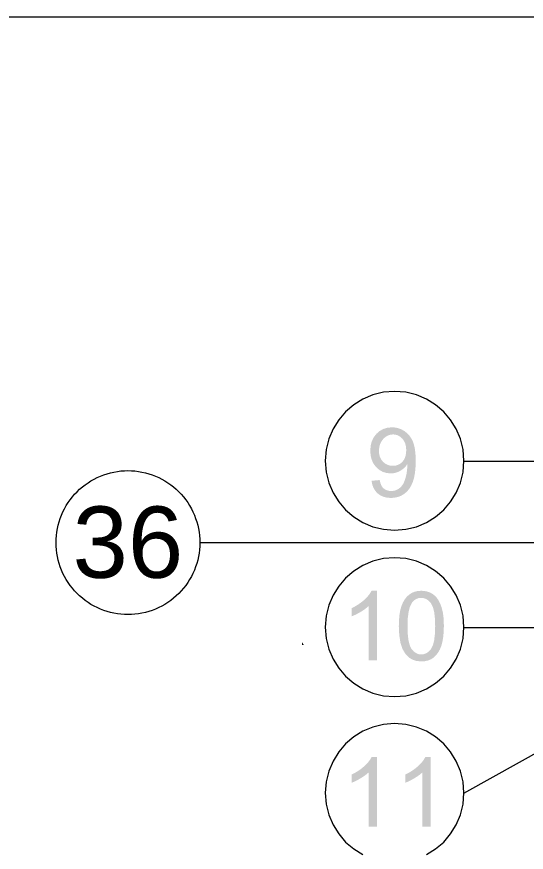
# Model space of a CAD drawing. Header units: millimetres. Extents: x 0 to 297, y 0 to 420.
# Drawn here: x 213.48 to 231.9, y 389.81 to 420 of the extents above; entities that cross this region are included whole.
import ezdxf

# ---------------------------------------------------------------- set-up
doc = ezdxf.new("R2010")
doc.units = ezdxf.units.MM
for name, color, linetype in [('0-MARCO-A3', 8, 'Continuous'), ('1-CORTE-LINEAS', 7, 'Continuous'), ('1-CORTE-RELLENOS', 9, 'Continuous'), ('3-TEXTOS', 7, 'Continuous')]:
    doc.layers.add(name, color=color, linetype=linetype)
doc.styles.add('ARIAL', font='arial.ttf')

msp = doc.modelspace()

# ---------------------------------------------------------------- hatches: boundary and pattern name
at = {"layer": '1-CORTE-RELLENOS'}
h = msp.add_hatch(color=7, dxfattribs=at)
h.dxf.hatch_style = 1
h.paths.add_polyline_path([(226.335, 403.094), (226.381, 402.971), (226.446, 402.865), (226.53, 402.776), (226.63, 402.705), (226.743, 402.654), (226.87, 402.624), (227.009, 402.613), (227.142, 402.623), (227.267, 402.65), (227.382, 402.695), (227.489, 402.76), (227.586, 402.842), (227.67, 402.942), (227.741, 403.059), (227.8, 403.192), (227.846, 403.346), (227.879, 403.525), (227.898, 403.728), (227.905, 403.956), (227.898, 404.172), (227.879, 404.361), (227.846, 404.523), (227.8, 404.658), (227.741, 404.773), (227.67, 404.873), (227.587, 404.96), (227.491, 405.033), (227.388, 405.091), (227.28, 405.132), (227.166, 405.157), (227.048, 405.166), (226.885, 405.151), (226.738, 405.107), (226.604, 405.034), (226.486, 404.931), (226.388, 404.806), (226.318, 404.663), (226.276, 404.5), (226.262, 404.319), (226.275, 404.145), (226.315, 403.988), (226.381, 403.848), (226.474, 403.727), (226.588, 403.628), (226.713, 403.557), (226.851, 403.515), (227.001, 403.501), (227.093, 403.507), (227.181, 403.524), (227.265, 403.552), (227.345, 403.592), (227.421, 403.642), (227.488, 403.698), (227.548, 403.762), (227.599, 403.832), (227.599, 403.812), (227.599, 403.796), (227.599, 403.782), (227.599, 403.771), (227.596, 403.675), (227.587, 403.58), (227.573, 403.486), (227.552, 403.393), (227.528, 403.307), (227.502, 403.229), (227.472, 403.161), (227.439, 403.101), (227.402, 403.05), (227.36, 403.004), (227.314, 402.963), (227.263, 402.928), (227.208, 402.9), (227.149, 402.88), (227.085, 402.868), (227.017, 402.864), (226.938, 402.87), (226.867, 402.888), (226.802, 402.917), (226.745, 402.958), (226.696, 403.012), (226.656, 403.08), (226.625, 403.163), (226.601, 403.261), (226.306, 403.234)])
h.paths.add_polyline_path([(227.554, 404.211), (227.529, 404.1), (227.486, 404.004), (227.425, 403.923), (227.353, 403.857), (227.27, 403.811), (227.178, 403.783), (227.075, 403.774), (226.974, 403.783), (226.882, 403.811), (226.797, 403.857), (226.72, 403.923), (226.657, 404.003), (226.612, 404.094), (226.585, 404.197), (226.576, 404.311), (226.586, 404.437), (226.614, 404.551), (226.662, 404.652), (226.728, 404.741), (226.807, 404.814), (226.892, 404.867), (226.985, 404.899), (227.084, 404.909), (227.179, 404.9), (227.268, 404.871), (227.349, 404.822), (227.423, 404.755), (227.484, 404.671), (227.528, 404.573), (227.554, 404.461), (227.563, 404.336)])
h = msp.add_hatch(color=7, dxfattribs=at)
h.dxf.hatch_style = 1
h.paths.add_polyline_path([(226.507, 396.749), (226.201, 396.749), (226.201, 398.706), (226.14, 398.653), (226.071, 398.599), (225.994, 398.546), (225.909, 398.494), (225.821, 398.444), (225.738, 398.401), (225.66, 398.365), (225.586, 398.334), (225.586, 398.632), (225.711, 398.695), (225.827, 398.765), (225.935, 398.841), (226.036, 398.924), (226.125, 399.01), (226.2, 399.095), (226.261, 399.178), (226.308, 399.26), (226.507, 399.26)])
h = msp.add_hatch(color=7, dxfattribs=at)
h.dxf.hatch_style = 1
h.paths.add_polyline_path([(227.31, 397.654), (227.355, 397.376), (227.432, 397.147), (227.54, 396.967), (227.653, 396.854), (227.785, 396.773), (227.936, 396.724), (228.107, 396.708), (228.239, 396.717), (228.359, 396.744), (228.466, 396.79), (228.562, 396.854), (228.646, 396.936), (228.719, 397.033), (228.781, 397.145), (228.832, 397.273), (228.872, 397.418), (228.9, 397.585), (228.917, 397.773), (228.923, 397.981), (228.92, 398.158), (228.909, 398.315), (228.891, 398.452), (228.865, 398.571), (228.835, 398.677), (228.799, 398.774), (228.758, 398.863), (228.711, 398.943), (228.658, 399.016), (228.598, 399.079), (228.532, 399.133), (228.46, 399.177), (228.381, 399.214), (228.296, 399.239), (228.205, 399.255), (228.107, 399.26), (227.977, 399.251), (227.858, 399.223), (227.751, 399.176), (227.655, 399.111), (227.571, 399.03), (227.498, 398.934), (227.436, 398.822), (227.385, 398.695), (227.345, 398.549), (227.317, 398.381), (227.3, 398.192), (227.294, 397.981)])
h.paths.add_polyline_path([(227.618, 398.266), (227.648, 398.501), (227.698, 398.689), (227.768, 398.827), (227.836, 398.904), (227.914, 398.96), (228.004, 398.993), (228.105, 399.004), (228.208, 398.991), (228.302, 398.953), (228.387, 398.889), (228.463, 398.8), (228.527, 398.673), (228.572, 398.494), (228.6, 398.264), (228.609, 397.981), (228.6, 397.701), (228.572, 397.471), (228.527, 397.291), (228.463, 397.163), (228.387, 397.073), (228.302, 397.01), (228.209, 396.971), (228.107, 396.959), (228.006, 396.971), (227.914, 397.01), (227.829, 397.073), (227.752, 397.163), (227.689, 397.29), (227.644, 397.469), (227.617, 397.7), (227.609, 397.981)])
h = msp.add_hatch(color=7, dxfattribs=at)
h.dxf.hatch_style = 1
h.paths.add_polyline_path([(223.861, 397.3), (223.799, 397.396), (223.799, 397.3)])
h = msp.add_hatch(color=7, dxfattribs=at)
h.dxf.hatch_style = 1
h.paths.add_polyline_path([(226.507, 390.738), (226.201, 390.738), (226.201, 392.695), (226.14, 392.641), (226.071, 392.588), (225.994, 392.535), (225.909, 392.483), (225.821, 392.433), (225.738, 392.39), (225.66, 392.353), (225.586, 392.323), (225.586, 392.62), (225.711, 392.684), (225.827, 392.754), (225.935, 392.83), (226.036, 392.913), (226.125, 392.999), (226.2, 393.083), (226.261, 393.167), (226.308, 393.249), (226.507, 393.249)])
h = msp.add_hatch(color=7, dxfattribs=at)
h.dxf.hatch_style = 1
h.paths.add_polyline_path([(228.449, 390.738), (228.143, 390.738), (228.143, 392.695), (228.082, 392.641), (228.013, 392.588), (227.936, 392.535), (227.851, 392.483), (227.763, 392.433), (227.681, 392.39), (227.602, 392.353), (227.529, 392.323), (227.529, 392.62), (227.653, 392.684), (227.769, 392.754), (227.877, 392.83), (227.978, 392.913), (228.067, 392.999), (228.142, 393.083), (228.203, 393.167), (228.251, 393.249), (228.449, 393.249)])

# ---------------------------------------------------------------- linework, layer by layer
at = {"layer": '0-MARCO-A3', "lineweight": 0}
msp.add_lwpolyline([(0, 420), (297, 420), (297, 0), (0, 0)], close=True, dxfattribs=at)
at = {"layer": '1-CORTE-LINEAS', "color": 7, "lineweight": 15}
for p, q in [((229.651, 403.946), (233.101, 403.946)), ((229.651, 397.935), (235.832, 397.935)), ((229.651, 391.945), (235.281, 395.098))]:
    msp.add_line(p, q, dxfattribs=at)
at = {"layer": '1-CORTE-LINEAS', "color": 7, "lineweight": 13}
msp.add_line((220.099, 401), (235.164, 401), dxfattribs=at)
at = {"layer": '1-CORTE-LINEAS', "color": 7, "lineweight": 9}
for points in [[(229.651, 403.956), (229.619, 404.363), (229.523, 404.749), (229.371, 405.109), (229.167, 405.438), (228.917, 405.73), (228.624, 405.981), (228.296, 406.185), (227.936, 406.337), (227.55, 406.432), (227.143, 406.465), (226.736, 406.432), (226.35, 406.337), (225.99, 406.185), (225.662, 405.981), (225.369, 405.73), (225.119, 405.438), (224.915, 405.109), (224.762, 404.749), (224.667, 404.363), (224.635, 403.956), (224.667, 403.55), (224.762, 403.164), (224.915, 402.804), (225.119, 402.475), (225.369, 402.183), (225.662, 401.932), (225.99, 401.728), (226.35, 401.576), (226.736, 401.481), (227.143, 401.448), (227.55, 401.481), (227.936, 401.576), (228.296, 401.728), (228.624, 401.932), (228.917, 402.183), (229.167, 402.475), (229.371, 402.804), (229.523, 403.164), (229.619, 403.55), (229.651, 403.956)], [(229.651, 397.945), (229.619, 398.352), (229.523, 398.738), (229.371, 399.098), (229.167, 399.426), (228.917, 399.719), (228.624, 399.969), (228.296, 400.173), (227.936, 400.325), (227.55, 400.421), (227.143, 400.453), (226.736, 400.421), (226.35, 400.325), (225.99, 400.173), (225.662, 399.969), (225.369, 399.719), (225.119, 399.426), (224.915, 399.098), (224.762, 398.738), (224.667, 398.352), (224.635, 397.945), (224.667, 397.538), (224.762, 397.152), (224.915, 396.793), (225.119, 396.464), (225.369, 396.172), (225.662, 395.921), (225.99, 395.717), (226.35, 395.565), (226.736, 395.47), (227.143, 395.437), (227.55, 395.47), (227.936, 395.565), (228.296, 395.717), (228.624, 395.921), (228.917, 396.172), (229.167, 396.464), (229.371, 396.793), (229.523, 397.152), (229.619, 397.538), (229.651, 397.945)], [(229.651, 391.955), (229.619, 392.362), (229.523, 392.748), (229.371, 393.108), (229.167, 393.436), (228.917, 393.729), (228.624, 393.979), (228.296, 394.183), (227.936, 394.335), (227.55, 394.43), (227.143, 394.463), (226.736, 394.43), (226.35, 394.335), (225.99, 394.183), (225.662, 393.979), (225.369, 393.729), (225.119, 393.436), (224.915, 393.108), (224.762, 392.748), (224.667, 392.362), (224.635, 391.955), (224.667, 391.548), (224.762, 391.162), (224.915, 390.803), (225.119, 390.474), (225.369, 390.182), (225.662, 389.931), (225.99, 389.727)], [(228.296, 389.727), (228.624, 389.931), (228.917, 390.182), (229.167, 390.474), (229.371, 390.803), (229.523, 391.162), (229.619, 391.548), (229.651, 391.955)]]:
    msp.add_lwpolyline(points, dxfattribs=at)
at = {"layer": '1-CORTE-LINEAS', "color": 7, "lineweight": 13}
msp.add_lwpolyline([(220.099, 401), (220.096, 400.872), (220.086, 400.745), (220.071, 400.619), (220.049, 400.493), (220.021, 400.368), (219.987, 400.245), (219.947, 400.124), (219.901, 400.005), (219.849, 399.888), (219.792, 399.774), (219.729, 399.664), (219.661, 399.556), (219.587, 399.451), (219.509, 399.351), (219.426, 399.254), (219.337, 399.162), (219.245, 399.074), (219.148, 398.99), (219.048, 398.912), (218.943, 398.838), (218.836, 398.77), (218.725, 398.707), (218.611, 398.65), (218.494, 398.598), (218.375, 398.552), (218.254, 398.512), (218.131, 398.478), (218.006, 398.45), (217.88, 398.428), (217.754, 398.413), (217.627, 398.403), (217.499, 398.4), (217.371, 398.403), (217.244, 398.413), (217.118, 398.428), (216.992, 398.45), (216.867, 398.478), (216.744, 398.512), (216.623, 398.552), (216.504, 398.598), (216.387, 398.65), (216.273, 398.707), (216.162, 398.77), (216.055, 398.838), (215.95, 398.912), (215.85, 398.99), (215.753, 399.074), (215.661, 399.162), (215.572, 399.254), (215.489, 399.351), (215.411, 399.451), (215.337, 399.556), (215.269, 399.664), (215.206, 399.774), (215.149, 399.888), (215.097, 400.005), (215.051, 400.124), (215.011, 400.245), (214.977, 400.368), (214.949, 400.493), (214.927, 400.619), (214.911, 400.745), (214.902, 400.872), (214.899, 401), (214.902, 401.128), (214.911, 401.255), (214.927, 401.381), (214.949, 401.507), (214.977, 401.632), (215.011, 401.755), (215.051, 401.876), (215.097, 401.995), (215.149, 402.112), (215.206, 402.226), (215.269, 402.337), (215.337, 402.445), (215.411, 402.549), (215.489, 402.65), (215.572, 402.746), (215.661, 402.839), (215.753, 402.927), (215.85, 403.01), (215.95, 403.088), (216.055, 403.162), (216.162, 403.23), (216.273, 403.293), (216.387, 403.35), (216.504, 403.402), (216.623, 403.448), (216.744, 403.488), (216.867, 403.522), (216.992, 403.55), (217.118, 403.572), (217.244, 403.588), (217.371, 403.597), (217.499, 403.6), (217.627, 403.597), (217.754, 403.588), (217.88, 403.572), (218.006, 403.55), (218.131, 403.522), (218.254, 403.488), (218.375, 403.448), (218.494, 403.402), (218.611, 403.35), (218.725, 403.293), (218.836, 403.23), (218.943, 403.162), (219.048, 403.088), (219.148, 403.01), (219.245, 402.927), (219.337, 402.839), (219.426, 402.746), (219.509, 402.65), (219.587, 402.549), (219.661, 402.445), (219.729, 402.337), (219.792, 402.226), (219.849, 402.112), (219.901, 401.995), (219.947, 401.876), (219.987, 401.755), (220.021, 401.632), (220.049, 401.507), (220.071, 401.381), (220.086, 401.255), (220.096, 401.128), (220.099, 401)], dxfattribs=at)

# ---------------------------------------------------------------- texts
at = {"layer": '3-TEXTOS', "color": 7, "style": 'ARIAL'}
msp.add_text('36', height=2.5764, dxfattribs=at).set_placement((215.496, 399.729))

doc.saveas('drawing.dxf')
